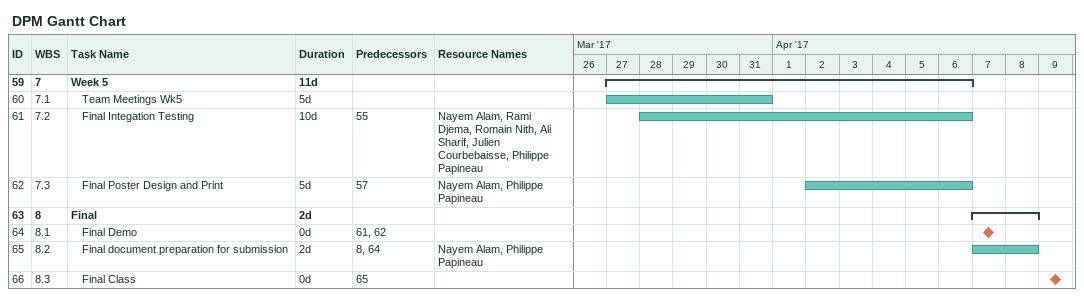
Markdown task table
DPM Gantt Chart

| ID | WBS | Task | Duration | Start | Finish | Predecessors | Resources |
|---|---|---|---|---|---|---|---|
| 59 | 7 | **Week 5** | 11d | 2017-03-27 | 2017-04-06 |  |  |
| 60 | 7.1 | Team Meetings Wk5 | 5d | 2017-03-27 | 2017-03-31 |  |  |
| 61 | 7.2 | Final Integation Testing | 10d | 2017-03-28 | 2017-04-06 | 55 | Nayem Alam, Rami Djema, Romain Nith, Ali Sharif, Julien Courbebaisse, Philippe Papineau |
| 62 | 7.3 | Final Poster Design and Print | 5d | 2017-04-02 | 2017-04-06 | 57 | Nayem Alam, Philippe Papineau |
| 63 | 8 | **Final** | 2d | 2017-04-07 | 2017-04-08 |  |  |
| 64 | 8.1 | Final Demo | 0d | 2017-04-07 | 2017-04-07 | 61, 62 |  |
| 65 | 8.2 | Final document preparation for submission | 2d | 2017-04-07 | 2017-04-08 | 8, 64 | Nayem Alam, Philippe Papineau |
| 66 | 8.3 | Final Class | 0d | 2017-04-09 | 2017-04-09 | 65 |  |
